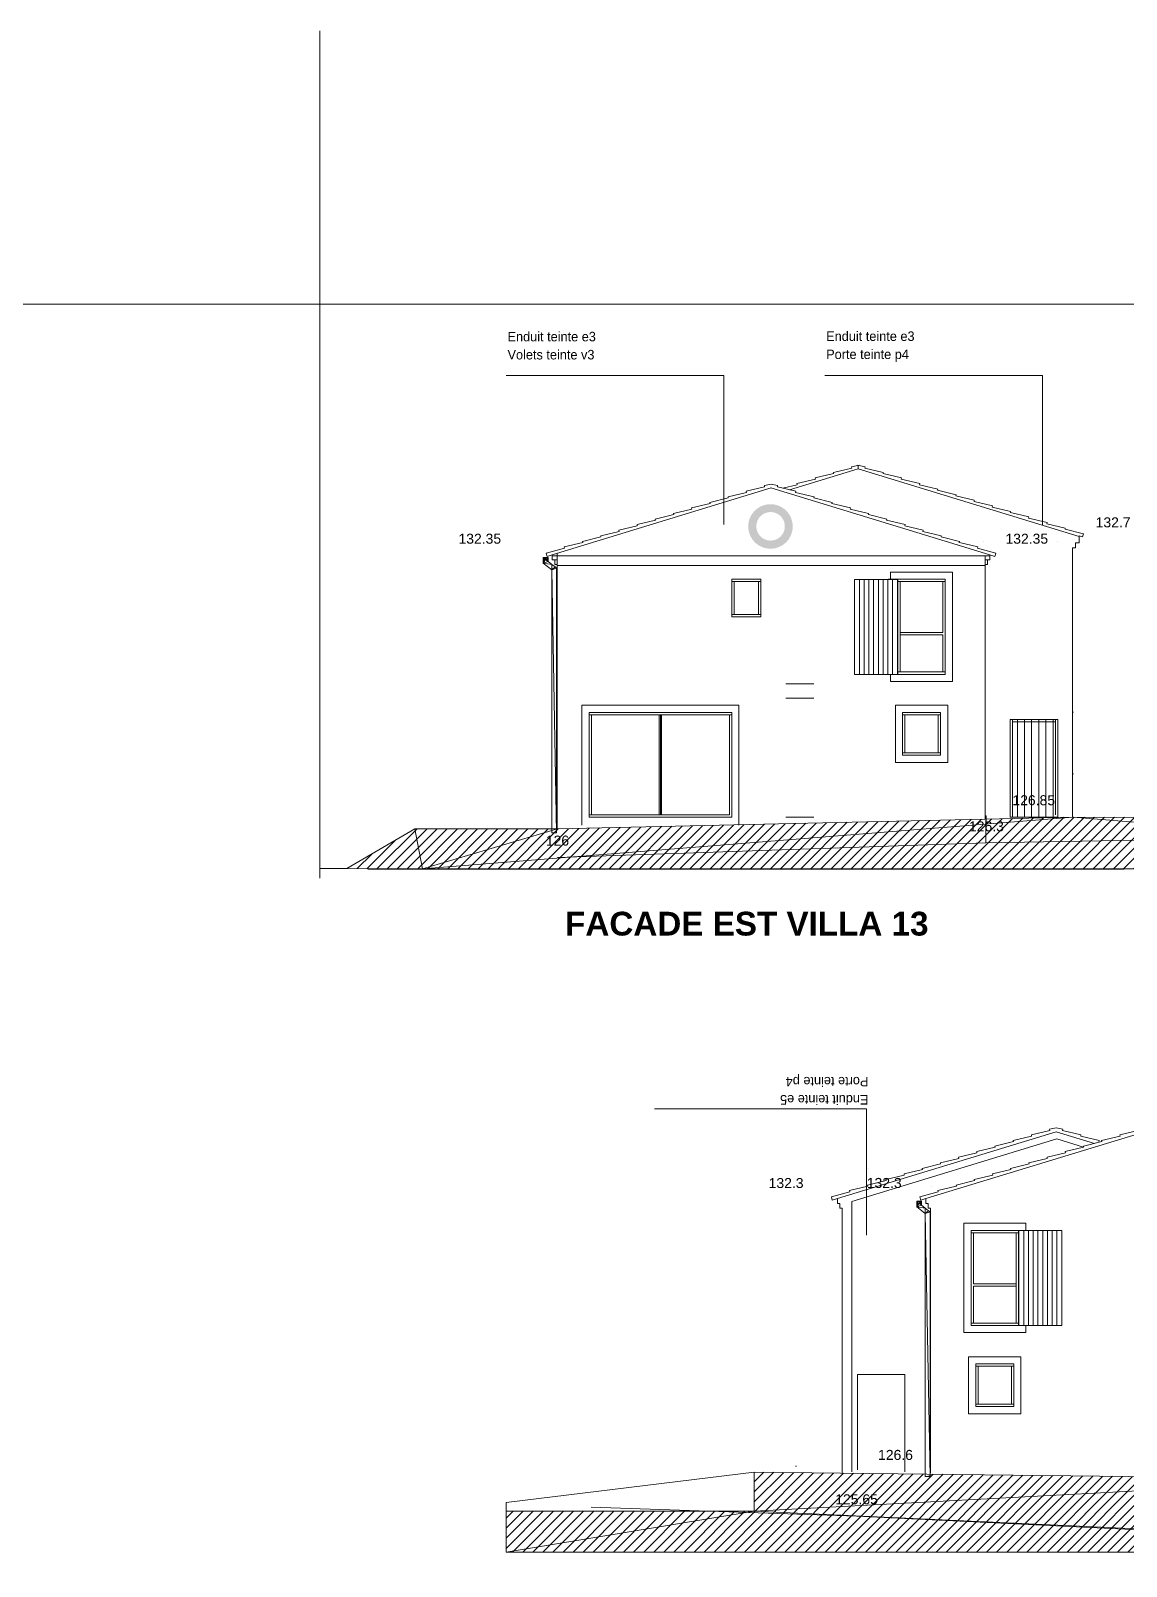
# Model space of a CAD drawing. Header units: metres. Extents: x 44.2 to 128.2, y -61.8 to 3.
# Drawn here: x 91.37 to 114.42, y -29.33 to 2.96 of the extents above; entities that cross this region are included whole.
import ezdxf
from ezdxf.enums import TextEntityAlignment as Align
from ezdxf.lldxf.tags import DXFTag

# ---------------------------------------------------------------- set-up
doc = ezdxf.new("R2010")
doc.units = ezdxf.units.M
doc.header["$MEASUREMENT"] = 0
for name, color, linetype in [('Calque 79', 7, 'Continuous'), ('Calque Commun', 7, 'Continuous'), ('Cotations', 7, 'Continuous'), ('Textes', 7, 'Continuous')]:
    doc.layers.add(name, color=color, linetype=linetype)
doc.styles.add('Arial', font='arialbd.ttf', dxfattribs={"height": 0.5})
doc.styles.add('Arial2', font='arial.ttf', dxfattribs={"height": 0.21})
doc.styles.add('Century Gothic2', font='GOTHIC.TTF', dxfattribs={"height": 0.2})
doc.styles.add('Century Gothic3', font='GOTHIC.TTF', dxfattribs={"height": 0.2})
tags = doc.linetypes.add('DASHDOT2', pattern=[0.5, 0.25, -0.125, 0, -0.125]).pattern_tags.tags
tags[10:11] = [DXFTag(74, 4), DXFTag(75, 0), DXFTag(340, '0'), DXFTag(46, 1.0), DXFTag(50, 0.0), DXFTag(44, 0.0), DXFTag(45, 0.0)]
tags[8:9] = [DXFTag(74, 4), DXFTag(75, 0), DXFTag(340, '0'), DXFTag(46, 1.0), DXFTag(50, 0.0), DXFTag(44, 0.0), DXFTag(45, 0.0)]
tags[6:7] = [DXFTag(74, 4), DXFTag(75, 0), DXFTag(340, '0'), DXFTag(46, 1.0), DXFTag(50, 0.0), DXFTag(44, 0.0), DXFTag(45, 0.0)]
tags[4:5] = [DXFTag(74, 4), DXFTag(75, 0), DXFTag(340, '0'), DXFTag(46, 1.0), DXFTag(50, 0.0), DXFTag(44, 0.0), DXFTag(45, 0.0)]
tags = doc.linetypes.add('HIDDEN', pattern=[0.375, 0.25, -0.125]).pattern_tags.tags
tags[6:7] = [DXFTag(74, 4), DXFTag(75, 0), DXFTag(340, '0'), DXFTag(46, 1.0), DXFTag(50, 0.0), DXFTag(44, 0.0), DXFTag(45, 0.0)]
tags[4:5] = [DXFTag(74, 4), DXFTag(75, 0), DXFTag(340, '0'), DXFTag(46, 1.0), DXFTag(50, 0.0), DXFTag(44, 0.0), DXFTag(45, 0.0)]

# ---------------------------------------------------------------- blocks, each defined once
blk = doc.blocks.new('@dwg_exp14')
at = {"layer": 'Cotations', "color": 212, "linetype": 'ByBlock', "lineweight": -2, "style": 'Arial2'}
blk.add_text('132.35', height=0.21, dxfattribs=at).set_placement((100.821, -7.828), align=Align.CENTER)
blk = doc.blocks.new('@dwg_exp15')
at = {"layer": 'Cotations', "color": 212, "linetype": 'ByBlock', "lineweight": -2, "style": 'Arial2'}
blk.add_text('132.35', height=0.21, dxfattribs=at).set_placement((112.327, -7.828), align=Align.CENTER)
blk = doc.blocks.new('@dwg_exp16')
at = {"layer": 'Cotations', "color": 212, "linetype": 'ByBlock', "lineweight": -2, "style": 'Arial2'}
blk.add_text('132.7', height=0.21, dxfattribs=at).set_placement((114.142, -7.484), align=Align.CENTER)
blk = doc.blocks.new('@dwg_exp17')
at = {"layer": 'Cotations', "color": 212, "linetype": 'ByBlock', "lineweight": -2, "style": 'Arial2'}
blk.add_text('126.3', height=0.21, dxfattribs=at).set_placement((111.478, -13.875), align=Align.CENTER)
blk = doc.blocks.new('@dwg_exp18')
at = {"layer": 'Cotations', "color": 212, "linetype": 'ByBlock', "lineweight": -2, "style": 'Arial2'}
blk.add_text('126', height=0.21, dxfattribs=at).set_placement((102.455, -14.175), align=Align.CENTER)
blk = doc.blocks.new('@dwg_exp24')
at = {"layer": 'Cotations', "color": 212, "linetype": 'ByBlock', "lineweight": -2, "style": 'Arial2'}
blk.add_text('132.3', height=0.21, dxfattribs=at).set_placement((107.264, -21.375), align=Align.CENTER)
blk = doc.blocks.new('@dwg_exp25')
at = {"layer": 'Cotations', "color": 212, "linetype": 'ByBlock', "lineweight": -2, "style": 'Arial2'}
blk.add_text('132.3', height=0.21, dxfattribs=at).set_placement((109.328, -21.373), align=Align.CENTER)
blk = doc.blocks.new('@dwg_exp26')
at = {"layer": 'Cotations', "color": 212, "linetype": 'ByBlock', "lineweight": -2, "style": 'Arial2'}
blk.add_text('125.65', height=0.21, dxfattribs=at).set_placement((108.746, -28.024), align=Align.CENTER)
blk = doc.blocks.new('@dwg_exp29')
at = {"layer": 'Cotations', "color": 212, "linetype": 'ByBlock', "lineweight": -2, "style": 'Arial2'}
blk.add_text('126.6', height=0.21, dxfattribs=at).set_placement((109.565, -27.091), align=Align.CENTER)
blk = doc.blocks.new('@dwg_exp32')
at = {"layer": 'Cotations', "color": 212, "linetype": 'ByBlock', "lineweight": -2, "style": 'Arial2'}
blk.add_text('126.85', height=0.21, dxfattribs=at).set_placement((112.473, -13.326), align=Align.CENTER)
blk = doc.blocks.new('hatch3')
at = {"layer": 'Calque Commun', "color": 7, "linetype": 'Continuous', "lineweight": 5}
for p, q in [((105.753, -29.028), (107.424, -27.357)), ((105.965, -29.028), (107.633, -27.359)), ((106.177, -29.028), (107.843, -27.362)), ((106.389, -29.028), (108.053, -27.364)), ((106.594, -27.551), (106.795, -27.349)), ((106.594, -27.763), (107.004, -27.352)), ((106.594, -27.975), (107.214, -27.354)), ((106.602, -29.028), (108.262, -27.367)), ((106.814, -29.028), (108.472, -27.369)), ((107.026, -29.028), (108.682, -27.372)), ((107.238, -29.028), (108.891, -27.374)), ((107.45, -29.028), (109.101, -27.377)), ((107.662, -29.028), (109.311, -27.379)), ((107.874, -29.028), (109.52, -27.382)), ((108.086, -29.028), (109.73, -27.384)), ((108.299, -29.028), (109.94, -27.387)), ((108.511, -29.028), (110.149, -27.389)), ((108.723, -29.028), (110.359, -27.392)), ((108.935, -29.028), (110.569, -27.394)), ((109.147, -29.028), (110.778, -27.396)), ((109.359, -29.028), (110.988, -27.399)), ((109.571, -29.028), (111.198, -27.401)), ((109.784, -29.028), (111.407, -27.404)), ((109.996, -29.028), (111.617, -27.406)), ((110.208, -29.028), (111.826, -27.409)), ((110.42, -29.028), (112.036, -27.411)), ((110.632, -29.028), (112.246, -27.414)), ((110.844, -29.028), (112.455, -27.416)), ((111.056, -29.028), (112.665, -27.419)), ((111.268, -29.028), (112.875, -27.421)), ((111.481, -29.028), (113.084, -27.424)), ((111.693, -29.028), (113.294, -27.426)), ((111.905, -29.028), (113.504, -27.429)), ((112.117, -29.028), (113.713, -27.431)), ((112.329, -29.028), (113.923, -27.434)), ((112.541, -29.028), (114.133, -27.436)), ((112.753, -29.028), (114.342, -27.439)), ((112.966, -29.028), (114.552, -27.441)), ((113.178, -29.028), (114.762, -27.443)), ((113.39, -29.028), (114.971, -27.446)), ((113.602, -29.028), (115.181, -27.448)), ((113.814, -29.028), (115.391, -27.451)), ((114.026, -29.028), (115.6, -27.453)), ((114.238, -29.028), (115.81, -27.456)), ((114.45, -29.028), (116.02, -27.458)), ((114.663, -29.028), (116.229, -27.461)), ((114.875, -29.028), (116.439, -27.463)), ((115.087, -29.028), (116.649, -27.466)), ((115.299, -29.028), (116.858, -27.468)), ((115.511, -29.028), (117.068, -27.471)), ((115.723, -29.028), (117.278, -27.473)), ((115.935, -29.028), (117.487, -27.476)), ((116.147, -29.028), (117.697, -27.478)), ((116.36, -29.028), (117.907, -27.481)), ((116.572, -29.028), (118.116, -27.483)), ((116.784, -29.028), (118.326, -27.486)), ((116.996, -29.028), (118.536, -27.488)), ((117.208, -29.028), (118.745, -27.49)), ((117.42, -29.028), (118.955, -27.493)), ((117.632, -29.028), (119.165, -27.495)), ((117.845, -29.028), (119.38, -27.492)), ((118.057, -29.028), (119.592, -27.492)), ((118.269, -29.028), (119.805, -27.492)), ((118.481, -29.028), (120.017, -27.492)), ((118.693, -29.028), (120.229, -27.492)), ((118.905, -29.028), (120.441, -27.492)), ((119.117, -29.028), (120.653, -27.492)), ((119.329, -29.028), (120.865, -27.492)), ((119.542, -29.028), (121.077, -27.492)), ((119.754, -29.028), (121.29, -27.492)), ((119.966, -29.028), (121.502, -27.492)), ((120.178, -29.028), (121.714, -27.492)), ((120.39, -29.028), (121.926, -27.492)), ((120.602, -29.028), (122.138, -27.492)), ((120.814, -29.028), (122.329, -27.513)), ((121.027, -29.028), (122.467, -27.587)), ((121.239, -29.028), (122.605, -27.661)), ((121.451, -29.028), (122.743, -27.735)), ((121.663, -29.028), (122.881, -27.809)), ((121.875, -29.028), (123.019, -27.883)), ((122.087, -29.028), (123.158, -27.957)), ((122.299, -29.028), (123.296, -28.031)), ((101.375, -28.315), (101.52, -28.169)), ((101.375, -28.527), (101.733, -28.169)), ((101.375, -28.739), (101.945, -28.169)), ((101.375, -28.951), (102.157, -28.169)), ((101.51, -29.028), (102.369, -28.169)), ((101.723, -29.028), (102.581, -28.169)), ((101.935, -29.028), (102.793, -28.169)), ((102.147, -29.028), (103.005, -28.169)), ((102.359, -29.028), (103.217, -28.169)), ((102.571, -29.028), (103.43, -28.169)), ((102.783, -29.028), (103.642, -28.169)), ((102.995, -29.028), (103.854, -28.169)), ((103.207, -29.028), (104.066, -28.169)), ((103.42, -29.028), (104.278, -28.169)), ((103.632, -29.028), (104.49, -28.169)), ((103.844, -29.028), (104.702, -28.169)), ((104.056, -29.028), (104.915, -28.169)), ((104.268, -29.028), (105.127, -28.169)), ((104.48, -29.028), (105.339, -28.169)), ((104.692, -29.028), (105.551, -28.169)), ((104.905, -29.028), (105.763, -28.169)), ((105.117, -29.028), (105.975, -28.169)), ((105.329, -29.028), (106.187, -28.169)), ((105.541, -29.028), (106.399, -28.169)), ((122.511, -29.028), (123.434, -28.105)), ((122.724, -29.028), (123.572, -28.179)), ((122.936, -29.028), (123.71, -28.253)), ((123.148, -29.028), (123.848, -28.327)), ((123.36, -29.028), (123.987, -28.401)), ((123.572, -29.028), (124.125, -28.475)), ((123.784, -29.028), (124.263, -28.549)), ((123.996, -29.028), (124.401, -28.623)), ((124.209, -29.028), (124.539, -28.697)), ((124.421, -29.028), (124.677, -28.771)), ((124.633, -29.028), (124.816, -28.845)), ((124.845, -29.028), (124.954, -28.919)), ((125.057, -29.028), (125.092, -28.993))]:
    blk.add_line(p, q, dxfattribs=at)
at = {"layer": 'Calque Commun', "color": 7, "linetype": 'Continuous', "lineweight": 20}
mesh = blk.add_polyface(dxfattribs=at)
corners = [(125.146, -29.022), (125.199, -29.022), (125.21, -29.028), (101.375, -29.028), (119.305, -27.497), (119.288, -27.492), (122.288, -27.492), (106.594, -27.347), (106.594, -28.169), (101.375, -28.169)]
mesh.append_faces([[corners[k] for k in face] for face in [(3, 0, 2)]], dxfattribs={"vtx0": -1, "vtx1": -1, "color": 7})
mesh.append_faces([[corners[k] for k in face] for face in [(4, 0, 8), (8, 0, 3)]], dxfattribs={"vtx0": -1, "vtx1": -1, "vtx2": -1, "color": 7})
mesh.append_faces([[corners[k] for k in face] for face in [(4, 6, 0)]], dxfattribs={"vtx0": -1, "vtx2": -1, "color": 7})
mesh.append_faces([[corners[k] for k in face] for face in [(7, 4, 8), (9, 8, 3)]], dxfattribs={"vtx1": -1, "color": 7})
mesh.append_faces([[corners[k] for k in face] for face in [(0, 1, 2), (4, 5, 6)]], dxfattribs={"vtx2": -1, "color": 7})
blk = doc.blocks.new('hatch4')
at = {"layer": 'Calque Commun', "color": 8, "linetype": 'Continuous', "lineweight": 5}
for p, q in [((112.129, -11.526), (112.129, -13.576)), ((112.279, -11.526), (112.279, -13.576)), ((112.429, -11.526), (112.429, -13.576)), ((112.579, -11.526), (112.579, -13.576)), ((112.729, -11.526), (112.729, -13.576)), ((112.879, -11.526), (112.879, -13.576))]:
    blk.add_line(p, q, dxfattribs=at)
at = {"layer": 'Calque Commun', "color": 8, "linetype": 'Continuous', "lineweight": 20}
mesh = blk.add_polyface(dxfattribs=at)
corners = [(112.979, -11.526), (111.979, -11.526), (111.979, -13.576), (112.979, -13.576)]
mesh.append_faces([[corners[k] for k in face] for face in [(0, 1, 2, 3)]], dxfattribs={"color": 8})
blk = doc.blocks.new('hatch33')
at = {"layer": 'Calque Commun', "color": 8, "linetype": 'Continuous', "lineweight": 5}
for p, q in [((108.705, -10.575), (108.705, -8.578)), ((108.805, -10.575), (108.805, -8.578)), ((108.905, -10.575), (108.905, -8.578)), ((109.005, -10.575), (109.005, -8.578)), ((109.105, -10.575), (109.105, -8.578)), ((109.205, -10.575), (109.205, -8.578)), ((109.305, -10.575), (109.305, -8.578)), ((109.405, -10.575), (109.405, -8.578)), ((109.505, -10.575), (109.505, -8.578)), ((109.605, -10.575), (109.605, -8.578))]:
    blk.add_line(p, q, dxfattribs=at)
mesh = blk.add_polyface(dxfattribs=at)
corners = [(109.613, -8.578), (108.705, -8.578), (108.705, -10.575), (109.613, -10.575)]
mesh.append_faces([[corners[k] for k in face] for face in [(0, 1, 2, 3)]], dxfattribs={"color": 8})
blk = doc.blocks.new('hatch34')
at = {"layer": 'Calque Commun', "color": 8, "linetype": 'Continuous', "lineweight": 5}
for p, q in [((112.162, -24.265), (112.162, -22.269)), ((112.262, -24.265), (112.262, -22.269)), ((112.362, -24.265), (112.362, -22.269)), ((112.462, -24.265), (112.462, -22.269)), ((112.562, -24.265), (112.562, -22.269)), ((112.662, -24.265), (112.662, -22.269)), ((112.762, -24.265), (112.762, -22.269)), ((112.862, -24.265), (112.862, -22.269)), ((112.962, -24.265), (112.962, -22.269)), ((113.062, -24.265), (113.062, -22.269))]:
    blk.add_line(p, q, dxfattribs=at)
mesh = blk.add_polyface(dxfattribs=at)
corners = [(112.154, -22.269), (112.154, -24.265), (113.062, -24.265), (113.062, -22.269)]
mesh.append_faces([[corners[k] for k in face] for face in [(0, 1, 2, 3)]], dxfattribs={"color": 8})
blk = doc.blocks.new('hatch37')
at = {"layer": 'Calque Commun', "color": 7, "linetype": 'Continuous', "lineweight": 5}
for p, q in [((123.055, -14.666), (124.566, -13.155)), ((123.267, -14.666), (124.83, -13.103)), ((123.479, -14.666), (125.042, -13.103)), ((123.691, -14.666), (125.254, -13.103)), ((123.903, -14.666), (125.467, -13.103)), ((124.115, -14.666), (125.679, -13.103)), ((124.328, -14.666), (125.891, -13.103)), ((124.54, -14.666), (126.103, -13.102)), ((124.752, -14.666), (126.316, -13.102)), ((124.964, -14.666), (126.528, -13.102)), ((122.843, -14.666), (124.006, -13.502)), ((125.176, -14.666), (126.561, -13.282)), ((125.388, -14.666), (126.561, -13.494)), ((98.665, -14.66), (99.5, -13.826)), ((98.878, -14.66), (99.712, -13.826)), ((99.09, -14.66), (99.924, -13.826)), ((99.302, -14.66), (100.136, -13.826)), ((99.514, -14.661), (100.349, -13.826)), ((99.726, -14.661), (100.561, -13.826)), ((99.938, -14.661), (100.773, -13.826)), ((100.15, -14.661), (100.985, -13.826)), ((100.362, -14.661), (101.197, -13.826)), ((100.574, -14.661), (101.409, -13.826)), ((100.786, -14.661), (101.621, -13.826)), ((100.998, -14.661), (101.834, -13.826)), ((101.21, -14.661), (102.046, -13.826)), ((101.423, -14.661), (102.258, -13.826)), ((101.635, -14.661), (102.47, -13.825)), ((101.847, -14.661), (102.687, -13.82)), ((102.059, -14.661), (102.905, -13.815)), ((102.271, -14.661), (103.122, -13.81)), ((102.483, -14.661), (103.339, -13.805)), ((102.695, -14.661), (103.556, -13.8)), ((102.907, -14.661), (103.773, -13.795)), ((103.119, -14.661), (103.99, -13.79)), ((103.331, -14.661), (104.207, -13.785)), ((103.543, -14.661), (104.425, -13.78)), ((103.755, -14.661), (104.642, -13.775)), ((103.968, -14.662), (104.859, -13.77)), ((104.18, -14.662), (105.076, -13.765)), ((104.392, -14.662), (105.293, -13.76)), ((104.604, -14.662), (105.51, -13.755)), ((104.816, -14.662), (105.727, -13.75)), ((105.028, -14.662), (105.945, -13.745)), ((105.24, -14.662), (106.162, -13.74)), ((105.452, -14.662), (106.379, -13.735)), ((105.664, -14.662), (106.596, -13.73)), ((105.876, -14.662), (106.813, -13.725)), ((106.088, -14.662), (107.03, -13.72)), ((106.3, -14.662), (107.247, -13.715)), ((106.513, -14.662), (107.464, -13.71)), ((106.725, -14.662), (107.682, -13.705)), ((106.937, -14.662), (107.899, -13.7)), ((107.149, -14.662), (108.116, -13.695)), ((107.361, -14.662), (108.333, -13.69)), ((107.573, -14.662), (108.55, -13.685)), ((107.785, -14.662), (108.767, -13.68)), ((107.997, -14.662), (108.984, -13.675)), ((108.209, -14.663), (109.202, -13.67)), ((108.421, -14.663), (109.419, -13.665)), ((108.633, -14.663), (109.636, -13.66)), ((108.845, -14.663), (109.853, -13.655)), ((109.058, -14.663), (110.07, -13.65)), ((109.27, -14.663), (110.287, -13.645)), ((109.482, -14.663), (110.504, -13.64)), ((109.694, -14.663), (110.722, -13.635)), ((109.906, -14.663), (110.939, -13.63)), ((110.118, -14.663), (111.156, -13.625)), ((110.33, -14.663), (111.373, -13.62)), ((110.542, -14.663), (111.59, -13.615)), ((110.754, -14.663), (111.807, -13.61)), ((110.966, -14.663), (112.024, -13.605)), ((111.178, -14.663), (112.242, -13.6)), ((111.39, -14.663), (112.459, -13.595)), ((111.603, -14.663), (112.676, -13.59)), ((111.815, -14.663), (112.893, -13.585)), ((112.027, -14.663), (113.11, -13.58)), ((112.239, -14.663), (113.326, -13.576)), ((112.451, -14.663), (113.538, -13.576)), ((112.663, -14.664), (113.75, -13.577)), ((112.875, -14.664), (113.962, -13.577)), ((113.087, -14.664), (114.173, -13.578)), ((113.299, -14.664), (114.385, -13.578)), ((113.511, -14.664), (114.597, -13.578)), ((113.723, -14.664), (114.808, -13.579)), ((113.935, -14.664), (115.02, -13.579)), ((114.148, -14.664), (115.232, -13.58)), ((114.36, -14.664), (115.443, -13.58)), ((114.572, -14.664), (115.655, -13.581)), ((114.784, -14.664), (115.867, -13.581)), ((114.996, -14.664), (116.078, -13.582)), ((115.208, -14.664), (116.29, -13.582)), ((115.42, -14.664), (116.502, -13.582)), ((115.632, -14.664), (116.713, -13.583)), ((115.844, -14.664), (116.925, -13.583)), ((116.056, -14.664), (117.137, -13.584)), ((116.268, -14.664), (117.35, -13.583)), ((116.48, -14.664), (117.563, -13.582)), ((116.693, -14.664), (117.775, -13.582)), ((116.905, -14.664), (117.988, -13.581)), ((117.117, -14.665), (118.201, -13.58)), ((117.329, -14.665), (118.414, -13.58)), ((117.541, -14.665), (118.627, -13.579)), ((117.753, -14.665), (118.839, -13.578)), ((117.965, -14.665), (119.052, -13.578)), ((118.177, -14.665), (119.265, -13.577)), ((118.389, -14.665), (119.478, -13.576)), ((118.601, -14.665), (119.691, -13.576)), ((118.813, -14.665), (119.903, -13.575)), ((119.025, -14.665), (120.116, -13.574)), ((119.238, -14.665), (120.329, -13.574)), ((119.45, -14.665), (120.542, -13.573)), ((119.662, -14.665), (120.755, -13.572)), ((119.874, -14.665), (120.967, -13.572)), ((120.086, -14.665), (121.18, -13.571)), ((120.298, -14.665), (121.393, -13.57)), ((120.51, -14.665), (121.606, -13.57)), ((120.722, -14.665), (121.819, -13.569)), ((120.934, -14.665), (122.031, -13.568)), ((121.146, -14.665), (122.244, -13.568)), ((121.358, -14.666), (122.457, -13.567)), ((121.57, -14.666), (122.67, -13.566)), ((121.783, -14.666), (122.883, -13.566)), ((121.995, -14.666), (123.095, -13.565)), ((122.207, -14.666), (123.308, -13.564)), ((122.419, -14.666), (123.521, -13.564)), ((122.631, -14.666), (123.734, -13.563)), ((125.6, -14.666), (126.561, -13.706)), ((98.453, -14.66), (99.057, -14.057)), ((125.812, -14.667), (126.561, -13.918)), ((126.024, -14.667), (126.561, -14.13)), ((98.241, -14.66), (98.548, -14.354)), ((126.236, -14.667), (126.561, -14.342)), ((98.029, -14.66), (98.039, -14.65)), ((126.448, -14.667), (126.561, -14.554))]:
    blk.add_line(p, q, dxfattribs=at)
at = {"layer": 'Calque Commun', "color": 7, "linetype": 'Continuous', "lineweight": 20}
mesh = blk.add_polyface(dxfattribs=at)
corners = [(117.099, -13.584), (123.91, -13.562), (126.561, -14.667), (124.648, -13.104), (113.299, -13.576), (99.453, -13.826), (102.453, -13.826), (99.613, -14.661), (98.022, -14.66), (126.561, -13.102)]
mesh.append_faces([[corners[k] for k in face] for face in [(5, 7, 8)]], dxfattribs={"vtx0": -1, "color": 7})
mesh.append_faces([[corners[k] for k in face] for face in [(7, 6, 4)]], dxfattribs={"vtx0": -1, "vtx2": -1, "color": 7})
mesh.append_faces([[corners[k] for k in face] for face in [(0, 1, 2), (1, 3, 2), (4, 0, 2), (5, 6, 7), (2, 7, 4)]], dxfattribs={"vtx1": -1, "vtx2": -1, "color": 7})
mesh.append_faces([[corners[k] for k in face] for face in [(3, 9, 2)]], dxfattribs={"vtx2": -1, "color": 7})

msp = doc.modelspace()

# ---------------------------------------------------------------- hatches: boundary and pattern name
at = {"layer": 'Calque Commun', "linetype": 'Continuous', "lineweight": 5, "true_color": 0xffffff}
h = msp.add_hatch(color=7, dxfattribs=at)
h.paths.add_polyline_path([(107.234, -7.826), (107.186, -7.86), (107.135, -7.888), (107.08, -7.91), (107.023, -7.925), (106.965, -7.932), (106.906, -7.932), (106.848, -7.925), (106.791, -7.91), (106.736, -7.888), (106.685, -7.86), (106.637, -7.826), (106.594, -7.785), (106.557, -7.74), (106.525, -7.69), (106.5, -7.637), (106.482, -7.581), (106.471, -7.524), (106.467, -7.465), (106.471, -7.406), (106.482, -7.348), (106.5, -7.292), (106.525, -7.239), (106.557, -7.19), (106.594, -7.144), (106.637, -7.104), (106.685, -7.07), (106.736, -7.041), (106.791, -7.02), (106.848, -7.005), (106.906, -6.998), (106.965, -6.998), (107.023, -7.005), (107.08, -7.02), (107.135, -7.041), (107.186, -7.07), (107.234, -7.104), (107.277, -7.144), (107.314, -7.19), (107.346, -7.239), (107.371, -7.292), (107.389, -7.348), (107.4, -7.406), (107.404, -7.465), (107.4, -7.524), (107.389, -7.581), (107.371, -7.637), (107.346, -7.69), (107.314, -7.74), (107.277, -7.785)])
h.paths.add_polyline_path([(107.216, -7.572), (107.228, -7.537), (107.235, -7.5), (107.237, -7.462), (107.235, -7.425), (107.228, -7.388), (107.216, -7.352), (107.2, -7.318), (107.18, -7.286), (107.156, -7.257), (107.129, -7.231), (107.098, -7.209), (107.065, -7.191), (107.03, -7.177), (106.994, -7.168), (106.957, -7.163), (106.919, -7.163), (106.882, -7.168), (106.845, -7.177), (106.81, -7.191), (106.777, -7.209), (106.747, -7.231), (106.719, -7.257), (106.695, -7.286), (106.675, -7.318), (106.659, -7.352), (106.647, -7.388), (106.64, -7.425), (106.638, -7.462), (106.64, -7.5), (106.647, -7.537), (106.659, -7.572), (106.675, -7.606), (106.695, -7.638), (106.719, -7.667), (106.747, -7.693), (106.777, -7.715), (106.81, -7.733), (106.845, -7.747), (106.882, -7.756), (106.919, -7.761), (106.957, -7.761), (106.994, -7.756), (107.03, -7.747), (107.065, -7.733), (107.098, -7.715), (107.129, -7.693), (107.156, -7.667), (107.18, -7.638), (107.2, -7.606)], flags=16)

# ---------------------------------------------------------------- linework, layer by layer
at = {"layer": 'Calque 79', "color": 7, "linetype": 'Continuous', "lineweight": 5}
msp.add_line((103.922, -14.341), (103.922, -14.341), dxfattribs=at)
at = {"layer": 'Calque Commun', "color": 9, "linetype": 'DASHDOT2', "lineweight": 20}
msp.add_line((97.455, -14.859), (97.455, 2.958), dxfattribs=at)
at = {"layer": 'Calque Commun', "color": 7, "linetype": 'Continuous', "lineweight": 5}
for p, q in [((108.783, -6.255), (107.336, -6.698)), ((106.95, -6.655), (102.346, -8.06)), ((106.944, -6.655), (111.548, -8.06)), ((112.718, -7.445), (112.718, -7.445)), ((102.446, -8.338), (102.446, -8.031)), ((103.035, -7.782), (103.035, -7.782)), ((103.053, -7.84), (103.053, -7.84)), ((110.873, -7.84), (110.873, -7.84)), ((111.42, -7.782), (111.42, -7.782)), ((112.979, -7.782), (112.979, -7.782)), ((102.346, -8.084), (102.446, -8.084)), ((102.396, -8.168), (102.446, -8.168)), ((111.448, -8.262), (111.448, -8.082)), ((111.548, -8.084), (111.448, -8.084)), ((111.498, -8.168), (111.448, -8.168)), ((106.12, -8.575), (106.735, -8.575)), ((106.12, -9.366), (106.12, -8.575)), ((106.735, -8.575), (106.12, -8.575)), ((106.12, -8.625), (106.17, -8.625)), ((106.17, -8.625), (106.12, -8.625)), ((106.17, -8.625), (106.685, -8.625)), ((106.685, -8.625), (106.17, -8.625)), ((106.17, -8.625), (106.17, -9.316)), ((106.685, -8.625), (106.735, -8.625)), ((106.685, -9.316), (106.685, -8.625)), ((106.735, -8.625), (106.685, -8.625)), ((106.735, -8.575), (106.735, -8.575)), ((106.735, -9.366), (106.735, -8.575)), ((109.413, -8.575), (109.611, -8.575)), ((109.613, -10.575), (109.613, -8.575)), ((110.613, -8.575), (109.613, -8.575)), ((110.613, -8.625), (109.613, -8.625)), ((109.661, -9.696), (109.661, -8.621)), ((110.561, -9.696), (110.561, -8.621)), ((110.613, -8.575), (110.613, -10.575)), ((106.735, -9.316), (106.12, -9.316)), ((106.735, -9.366), (106.12, -9.366)), ((109.661, -9.746), (109.661, -9.696)), ((109.661, -9.696), (110.561, -9.696)), ((109.661, -10.521), (109.661, -9.746)), ((110.561, -9.746), (109.661, -9.746)), ((110.561, -10.521), (110.561, -9.746)), ((110.561, -9.806), (110.561, -9.756)), ((109.613, -10.575), (109.25, -10.575)), ((109.613, -10.525), (110.613, -10.525)), ((109.613, -10.575), (110.613, -10.575)), ((103.12, -11.376), (103.12, -13.576)), ((106.12, -11.376), (103.12, -11.376)), ((103.12, -11.426), (106.07, -11.426)), ((103.17, -11.426), (103.17, -13.526)), ((104.595, -11.426), (104.595, -13.526)), ((104.62, -11.426), (104.62, -13.526)), ((104.645, -11.426), (104.645, -13.526)), ((106.07, -11.426), (106.12, -11.426)), ((106.07, -13.526), (106.07, -11.426)), ((106.12, -13.576), (106.12, -11.376)), ((109.713, -11.376), (110.513, -11.376)), ((109.713, -11.376), (109.713, -12.276)), ((109.713, -11.376), (110.513, -11.376)), ((109.713, -11.376), (110.513, -11.376)), ((109.713, -11.376), (109.713, -12.276)), ((109.713, -11.376), (109.913, -11.376)), ((109.713, -12.276), (109.713, -11.376)), ((109.913, -11.376), (109.713, -11.376)), ((109.713, -11.426), (109.763, -11.426)), ((109.713, -11.426), (109.763, -11.426)), ((109.713, -11.426), (109.763, -11.426)), ((109.763, -11.426), (109.713, -11.426)), ((109.763, -11.426), (110.463, -11.426)), ((109.763, -11.426), (109.763, -12.226)), ((109.763, -11.426), (109.888, -11.426)), ((109.763, -11.426), (109.763, -12.226)), ((109.763, -11.426), (109.863, -11.426)), ((109.863, -11.426), (109.763, -11.426)), ((109.763, -11.426), (109.763, -12.226)), ((109.863, -11.426), (109.913, -11.426)), ((109.913, -11.426), (109.863, -11.426)), ((109.888, -11.426), (110.513, -11.426)), ((109.888, -11.426), (109.888, -11.426)), ((109.888, -11.426), (109.888, -11.426)), ((109.913, -11.376), (109.913, -11.376)), ((110.463, -11.426), (110.463, -12.226)), ((110.463, -11.426), (110.513, -11.426)), ((110.463, -11.426), (110.463, -12.226)), ((110.513, -11.376), (110.513, -12.276)), ((110.513, -12.276), (110.513, -11.376)), ((110.513, -11.376), (110.513, -11.376)), ((110.513, -11.376), (110.513, -12.276)), ((110.513, -11.376), (110.513, -11.376)), ((111.979, -13.543), (111.979, -11.526)), ((112.979, -11.526), (111.979, -11.526)), ((111.979, -13.576), (111.979, -11.526)), ((111.979, -11.526), (112.979, -11.526)), ((112.029, -13.542), (112.029, -11.526)), ((112.029, -13.576), (112.029, -11.526)), ((112.929, -11.576), (112.029, -11.576)), ((112.029, -11.576), (112.929, -11.576)), ((112.929, -11.526), (112.929, -13.526)), ((112.979, -13.525), (112.979, -11.526)), ((113.299, -11.368), (113.309, -11.368)), ((109.763, -12.226), (109.713, -12.226)), ((109.888, -12.226), (109.713, -12.226)), ((110.513, -12.226), (109.763, -12.226)), ((109.888, -12.226), (109.888, -12.226)), ((109.888, -12.226), (109.888, -12.226)), ((109.938, -12.226), (109.888, -12.226)), ((110.513, -12.226), (109.938, -12.226)), ((109.713, -12.276), (110.513, -12.276)), ((109.713, -12.276), (110.513, -12.276)), ((109.713, -12.276), (110.513, -12.276)), ((113.309, -12.668), (113.299, -12.668)), ((106.07, -13.526), (103.12, -13.526)), ((111.463, -13.552), (111.463, -14.118)), ((111.463, -13.552), (111.473, -13.552)), ((111.473, -13.868), (111.473, -13.552)), ((102.453, -13.826), (102.463, -13.826)), ((103.12, -13.576), (106.12, -13.576)), ((111.463, -13.868), (111.473, -13.868)), ((98.463, -14.668), (114.367, -14.668)), ((112.947, -20.19), (108.344, -21.594)), ((114.807, -20.19), (110.204, -21.594)), ((112.942, -20.19), (113.752, -20.437)), ((109.006, -20.957), (109.006, -20.957)), ((108.764, -21.339), (108.764, -21.339)), ((110.323, -21.339), (110.323, -21.339)), ((111.154, -22.265), (112.154, -22.265)), ((111.154, -22.265), (111.154, -24.265)), ((112.154, -24.265), (112.154, -22.265)), ((112.354, -22.265), (112.156, -22.265)), ((111.154, -22.315), (112.154, -22.315)), ((111.206, -23.386), (111.206, -22.312)), ((112.106, -23.386), (112.106, -22.312)), ((112.106, -23.386), (111.206, -23.386)), ((111.206, -23.436), (112.106, -23.436)), ((111.206, -24.212), (111.206, -23.436)), ((111.206, -23.496), (111.206, -23.446)), ((112.106, -23.436), (112.106, -23.386)), ((112.106, -24.212), (112.106, -23.436)), ((112.154, -24.215), (111.154, -24.215)), ((112.154, -24.265), (111.154, -24.265)), ((112.154, -24.265), (112.517, -24.265)), ((111.254, -25.071), (112.054, -25.071)), ((111.254, -25.071), (111.254, -25.971)), ((111.254, -25.071), (112.054, -25.071)), ((111.254, -25.071), (112.054, -25.071)), ((111.254, -25.071), (111.254, -25.971)), ((111.254, -25.071), (111.454, -25.071)), ((111.254, -25.971), (111.254, -25.071)), ((111.454, -25.071), (111.254, -25.071)), ((111.254, -25.121), (111.304, -25.121)), ((111.254, -25.121), (111.304, -25.121)), ((111.254, -25.121), (111.304, -25.121)), ((111.304, -25.121), (111.254, -25.121)), ((111.304, -25.121), (112.004, -25.121)), ((111.304, -25.121), (111.304, -25.921)), ((111.304, -25.121), (111.429, -25.121)), ((111.304, -25.121), (111.304, -25.921)), ((111.304, -25.121), (111.404, -25.121)), ((111.404, -25.121), (111.304, -25.121)), ((111.304, -25.121), (111.304, -25.921)), ((111.404, -25.121), (111.454, -25.121)), ((111.454, -25.121), (111.404, -25.121)), ((111.429, -25.121), (112.054, -25.121)), ((111.429, -25.121), (111.429, -25.121)), ((111.429, -25.121), (111.429, -25.121)), ((111.454, -25.071), (111.454, -25.071)), ((112.004, -25.121), (112.004, -25.921)), ((112.004, -25.121), (112.054, -25.121)), ((112.004, -25.121), (112.004, -25.921)), ((112.054, -25.071), (112.054, -25.971)), ((112.054, -25.971), (112.054, -25.071)), ((112.054, -25.071), (112.054, -25.071)), ((112.054, -25.071), (112.054, -25.971)), ((112.054, -25.071), (112.054, -25.071)), ((108.764, -27.299), (108.764, -25.292)), ((108.764, -25.292), (109.764, -25.292)), ((109.764, -25.292), (108.764, -25.292)), ((109.764, -27.316), (109.764, -25.292)), ((109.764, -27.342), (109.764, -25.292)), ((111.304, -25.921), (111.254, -25.921)), ((111.429, -25.921), (111.254, -25.921)), ((111.254, -25.971), (112.054, -25.971)), ((111.254, -25.971), (112.054, -25.971)), ((111.254, -25.971), (112.054, -25.971)), ((112.054, -25.921), (111.304, -25.921)), ((111.429, -25.921), (111.429, -25.921)), ((111.429, -25.921), (111.429, -25.921)), ((111.479, -25.921), (111.429, -25.921)), ((112.054, -25.921), (111.479, -25.921)), ((108.434, -26.226), (108.444, -26.226)), ((107.485, -27.226), (107.459, -27.226)), ((107.475, -27.225), (107.475, -27.226)), ((110.279, -27.426), (110.269, -27.426))]:
    msp.add_line(p, q, dxfattribs=at)
at = {"layer": 'Calque Commun', "color": 7, "linetype": 'Continuous', "lineweight": -2}
msp.add_line((111.463, -13.552), (111.463, -13.552), dxfattribs=at)
msp.add_line((111.463, -13.552), (111.463, -13.552), dxfattribs=at)
msp.add_line((111.463, -13.552), (111.463, -13.552), dxfattribs=at)
at = {"layer": 'Calque Commun', "color": 26, "linetype": 'HIDDEN', "lineweight": 20}
for p, q in [((102.454, -14.426), (111.463, -14.118)), ((111.463, -14.118), (117.149, -14.018)), ((108.748, -28.276), (103.16, -28.088)), ((120.469, -28.844), (108.748, -28.276))]:
    msp.add_line(p, q, dxfattribs=at)
at = {"layer": 'Calque Commun', "color": 7, "linetype": 'Continuous', "lineweight": 20}
for p, q in [((98.022, -14.66), (97.455, -14.66)), ((106.594, -28.169), (101.375, -28.169))]:
    msp.add_line(p, q, dxfattribs=at)
at = {"layer": 'Calque Commun', "color": 5, "linetype": 'Continuous', "lineweight": 20}
for p, q in [((104.497, -19.713), (108.952, -19.713)), ((108.952, -19.713), (108.952, -22.365))]:
    msp.add_line(p, q, dxfattribs=at)
for points in [[(101.379, -4.291, 0), (105.951, -4.291, 0), (105.951, -7.424, 0)], [(108.082, -4.291, 0), (112.654, -4.291, 0), (112.654, -7.44, 0)]]:
    msp.add_polyline3d(points, dxfattribs=at)
at = {"layer": 'Calque Commun', "color": 5, "linetype": 'Continuous', "lineweight": 5}
for points in [[(109.463, -8.578, 0), (109.463, -8.425, 0), (110.763, -8.425, 0), (110.763, -10.575, 0), (110.763, -10.725, 0), (109.463, -10.725, 0), (109.463, -10.575, 0)], [(102.97, -13.747, 0), (102.97, -11.226, 0), (106.27, -11.226, 0), (106.27, -13.747, 0)], [(113.522, -20.518, 0), (112.956, -20.344, 0), (108.644, -21.656, 0), (108.644, -27.342, 0)], [(112.304, -22.269, 0), (112.304, -22.115, 0), (111.004, -22.115, 0), (111.004, -24.265, 0), (111.004, -24.415, 0), (112.304, -24.415, 0), (112.304, -24.265, 0)]]:
    msp.add_polyline3d(points, dxfattribs=at)
at = {"layer": 'Cotations', "color": 7, "linetype": 'Continuous', "lineweight": 5}
for p, q in [((107.875, -6.446), (108.262, -6.354)), ((107.88, -6.471), (107.875, -6.446)), ((108.258, -6.329), (108.645, -6.236)), ((108.262, -6.354), (108.258, -6.329)), ((108.64, -6.21), (108.799, -6.178)), ((108.645, -6.236), (108.64, -6.21)), ((108.799, -6.178), (108.783, -6.181)), ((108.783, -6.181), (108.783, -6.255)), ((107.193, -6.66), (107.497, -6.588)), ((107.492, -6.563), (107.88, -6.471)), ((107.497, -6.588), (107.492, -6.563)), ((113.084, -20.139), (112.945, -20.112)), ((113.079, -20.166), (113.084, -20.139)), ((113.466, -20.258), (113.079, -20.166)), ((113.462, -20.283), (113.466, -20.258)), ((113.849, -20.375), (113.462, -20.283)), ((113.844, -20.4), (113.849, -20.375))]:
    msp.add_line(p, q, dxfattribs=at)
at = {"layer": 'Cotations', "color": 11, "linetype": 'HIDDEN', "lineweight": 20}
for p, q in [((107.261, -10.775), (107.845, -10.775)), ((107.261, -11.075), (107.845, -11.075)), ((107.261, -13.575), (107.845, -13.575))]:
    msp.add_line(p, q, dxfattribs=at)
at = {"layer": 'Cotations', "color": 7, "linetype": 'Continuous', "lineweight": 5}
for points in [[(113.287, -13.576, 0), (113.287, -7.913, 0), (113.35, -7.913, 0), (113.35, -7.807, 0), (113.431, -7.807, 0), (113.431, -7.661, 0), (113.5, -7.683, 0), (113.518, -7.618, 0), (113.131, -7.525, 0), (113.135, -7.5, 0), (112.748, -7.408, 0), (112.746, -7.408, 0), (112.753, -7.383, 0), (112.363, -7.291, 0), (112.369, -7.266, 0), (111.983, -7.174, 0), (111.987, -7.149, 0), (111.6, -7.057, 0), (111.605, -7.032, 0), (111.217, -6.94, 0), (111.222, -6.915, 0), (110.835, -6.822, 0), (110.839, -6.797, 0), (110.452, -6.705, 0), (110.456, -6.68, 0), (110.069, -6.588, 0), (110.074, -6.563, 0), (109.686, -6.471, 0), (109.691, -6.446, 0), (109.304, -6.354, 0), (109.308, -6.329, 0), (108.921, -6.236, 0), (108.926, -6.21, 0), (108.767, -6.178, 0), (108.783, -6.181, 0), (108.783, -6.255, 0), (113.431, -7.678, 0)], [(102.446, -13.826, 0), (102.446, -8.262, 0), (102.396, -8.262, 0), (102.396, -8.168, 0), (102.346, -8.168, 0), (102.346, -8.06, 0), (102.237, -8.095, 0), (102.219, -8.026, 0), (102.603, -7.92, 0), (102.598, -7.895, 0), (102.985, -7.803, 0), (102.987, -7.803, 0), (102.981, -7.778, 0), (103.37, -7.686, 0), (103.364, -7.661, 0), (103.751, -7.569, 0), (103.746, -7.544, 0), (104.133, -7.452, 0), (104.129, -7.427, 0), (104.516, -7.335, 0), (104.512, -7.31, 0), (104.899, -7.217, 0), (104.894, -7.192, 0), (105.282, -7.1, 0), (105.277, -7.075, 0), (105.664, -6.983, 0), (105.66, -6.958, 0), (106.047, -6.866, 0), (106.042, -6.841, 0), (106.43, -6.749, 0), (106.425, -6.724, 0), (106.812, -6.632, 0), (106.807, -6.605, 0), (106.947, -6.577, 0)], [(111.448, -13.616, 0), (111.448, -8.262, 0), (111.498, -8.262, 0), (111.498, -8.168, 0), (111.548, -8.168, 0), (111.548, -8.06, 0), (111.657, -8.095, 0), (111.675, -8.026, 0), (111.291, -7.92, 0), (111.295, -7.895, 0), (110.908, -7.803, 0), (110.906, -7.803, 0), (110.913, -7.778, 0), (110.523, -7.686, 0), (110.529, -7.661, 0), (110.143, -7.569, 0), (110.147, -7.544, 0), (109.76, -7.452, 0), (109.765, -7.427, 0), (109.377, -7.335, 0), (109.382, -7.31, 0), (108.995, -7.217, 0), (108.999, -7.192, 0), (108.612, -7.1, 0), (108.617, -7.075, 0), (108.229, -6.983, 0), (108.234, -6.958, 0), (107.847, -6.866, 0), (107.851, -6.841, 0), (107.464, -6.749, 0), (107.468, -6.724, 0), (107.081, -6.632, 0), (107.086, -6.605, 0), (106.947, -6.577, 0)], [(108.444, -27.36, 0), (108.444, -21.797, 0), (108.394, -21.797, 0), (108.394, -21.702, 0), (108.344, -21.702, 0), (108.344, -21.594, 0), (108.235, -21.629, 0), (108.217, -21.561, 0), (108.601, -21.455, 0), (108.596, -21.43, 0), (108.983, -21.338, 0), (108.985, -21.337, 0), (108.979, -21.313, 0), (109.368, -21.22, 0), (109.362, -21.195, 0), (109.749, -21.103, 0), (109.744, -21.078, 0), (110.131, -20.986, 0), (110.127, -20.961, 0), (110.514, -20.869, 0), (110.51, -20.844, 0), (110.897, -20.752, 0), (110.892, -20.727, 0), (111.279, -20.635, 0), (111.275, -20.61, 0), (111.662, -20.518, 0), (111.658, -20.493, 0), (112.045, -20.4, 0), (112.04, -20.375, 0), (112.428, -20.283, 0), (112.423, -20.258, 0), (112.81, -20.166, 0), (112.805, -20.139, 0), (112.945, -20.112, 0)], [(110.304, -27.36, 0), (110.304, -21.797, 0), (110.254, -21.797, 0), (110.254, -21.702, 0), (110.204, -21.702, 0), (110.204, -21.594, 0), (110.095, -21.629, 0), (110.077, -21.561, 0), (110.461, -21.455, 0), (110.456, -21.43, 0), (110.843, -21.338, 0), (110.845, -21.337, 0), (110.839, -21.313, 0), (111.228, -21.22, 0), (111.222, -21.195, 0), (111.609, -21.103, 0), (111.604, -21.078, 0), (111.991, -20.986, 0), (111.987, -20.961, 0), (112.374, -20.869, 0), (112.37, -20.844, 0), (112.757, -20.752, 0), (112.752, -20.727, 0), (113.14, -20.635, 0), (113.135, -20.61, 0), (113.522, -20.518, 0), (113.518, -20.493, 0), (113.905, -20.4, 0), (113.9, -20.375, 0), (114.288, -20.283, 0), (114.283, -20.258, 0), (114.67, -20.166, 0)]]:
    msp.add_polyline3d(points, dxfattribs=at)

# ---------------------------------------------------------------- block references
at = {"layer": 'Calque Commun', "color": 0, "linetype": 'ByBlock', "lineweight": -2}
for name in ['hatch33', 'hatch4', 'hatch37', 'hatch34', 'hatch3']:
    msp.add_blockref(name, (0, 0), dxfattribs=at)
at = {"layer": 'Cotations', "color": 0, "linetype": 'ByBlock', "lineweight": -2}
for name in ['@dwg_exp16', '@dwg_exp14', '@dwg_exp15', '@dwg_exp32', '@dwg_exp17', '@dwg_exp18', '@dwg_exp24', '@dwg_exp25', '@dwg_exp29', '@dwg_exp26']:
    msp.add_blockref(name, (0, 0), dxfattribs=at)

# ---------------------------------------------------------------- texts
at = {"layer": 'Textes', "color": 5, "linetype": 'ByBlock', "lineweight": -2, "style": 'Arial'}
msp.add_text('FACADE EST VILLA 13', height=0.5, dxfattribs=at).set_placement((102.615, -16.066))
at = {"layer": 'Textes', "color": 5, "linetype": 'ByBlock', "lineweight": -2, "char_height": 0.2, "attachment_point": 7, "line_spacing_factor": 1.14, "style": 'Century Gothic2'}
for s, insert in [('Enduit teinte e3\\PVolets teinte v3', (101.404, -3.956)), ('Enduit teinte e3\\PPorte teinte p4', (108.107, -4.005))]:
    msp.add_mtext(s, dxfattribs=dict(at, insert=insert))
at = {"layer": 'Textes', "color": 5, "linetype": 'ByBlock', "lineweight": -2, "insert": (108.995, -18.979), "char_height": 0.2, "attachment_point": 7, "rotation": 180, "line_spacing_factor": 1.14, "style": 'Century Gothic3'}
msp.add_mtext('Enduit teinte e5\\PPorte teinte p4', dxfattribs=at)

# ---------------------------------------------------------------- meshes
at = {"layer": 'Calque Commun', "color": 7, "linetype": 'Continuous', "lineweight": 5}
mesh = msp.add_polyface(dxfattribs=at)
corners = [(44.219, -2.79), (128.219, -2.79), (128.219, -61.79), (44.219, -61.79)]
mesh.append_faces([[corners[k] for k in face] for face in [(0, 1, 2, 3)]], dxfattribs={"color": 7})
at = {"layer": 'Calque Commun', "color": 8, "linetype": 'Continuous', "lineweight": 5}
mesh = msp.add_polyface(dxfattribs=at)
corners = [(102.234, -8.152), (102.231, -8.154), (102.227, -8.156), (102.251, -8.134), (102.254, -8.127), (102.252, -8.13), (102.184, -8.156), (102.192, -8.159), (102.188, -8.157), (102.171, -8.147), (102.168, -8.144), (102.166, -8.141), (102.2, -8.16), (102.196, -8.16), (102.163, -8.137), (102.174, -8.149), (102.158, -8.127), (102.212, -8.16), (102.208, -8.161), (102.156, -8.119), (102.255, -8.123), (102.157, -8.123), (102.22, -8.159), (102.216, -8.16), (102.249, -8.137), (102.238, -8.149), (102.177, -8.152), (102.204, -8.161), (102.181, -8.154), (102.224, -8.157), (102.241, -8.147), (102.246, -8.141), (102.161, -8.134), (102.256, -8.119), (102.159, -8.13), (102.244, -8.144)]
mesh.append_faces([[corners[k] for k in face] for face in [(3, 4, 5), (6, 7, 8), (22, 2, 29), (30, 31, 35)]], dxfattribs={"vtx0": -1, "color": 8})
mesh.append_faces([[corners[k] for k in face] for face in [(19, 20, 21), (0, 2, 25), (4, 16, 20)]], dxfattribs={"vtx0": -1, "vtx1": -1, "color": 8})
mesh.append_faces([[corners[k] for k in face] for face in [(6, 15, 16), (6, 2, 18), (6, 18, 12), (4, 24, 25), (2, 16, 4), (2, 4, 25), (6, 16, 2), (15, 14, 16)]], dxfattribs={"vtx0": -1, "vtx1": -1, "vtx2": -1, "color": 8})
mesh.append_faces([[corners[k] for k in face] for face in [(6, 12, 13), (2, 17, 18), (2, 23, 17), (20, 16, 21), (6, 26, 15), (30, 24, 31), (6, 13, 7)]], dxfattribs={"vtx0": -1, "vtx2": -1, "color": 8})
mesh.append_faces([[corners[k] for k in face] for face in [(11, 14, 9), (15, 9, 14), (22, 23, 2), (3, 24, 4), (14, 32, 16), (30, 25, 24)]], dxfattribs={"vtx1": -1, "vtx2": -1, "color": 8})
mesh.append_faces([[corners[k] for k in face] for face in [(0, 1, 2), (9, 10, 11), (18, 27, 12), (6, 28, 26), (19, 33, 20), (32, 34, 16)]], dxfattribs={"vtx2": -1, "color": 8})
mesh = msp.add_polyface(dxfattribs=at)
corners = [(102.256, -8.201), (102.209, -8.161), (102.214, -8.16), (102.156, -8.239), (102.192, -8.159), (102.197, -8.16), (102.22, -8.159), (102.177, -8.152), (102.181, -8.155), (102.333, -8.263), (102.333, -8.378), (102.235, -8.152), (102.24, -8.148), (102.404, -8.317), (102.203, -8.161), (102.433, -8.339), (102.433, -13.904), (102.244, -8.144), (102.156, -8.119), (102.157, -8.124), (102.23, -8.155), (102.25, -8.135), (102.253, -8.13), (102.159, -8.13), (102.162, -8.135), (102.165, -8.14), (102.255, -8.124), (102.256, -8.119), (102.187, -8.157), (102.225, -8.157), (102.172, -8.148), (102.247, -8.14), (102.333, -13.904), (102.168, -8.144)]
mesh.append_faces([[corners[k] for k in face] for face in [(10, 16, 32)]], dxfattribs={"vtx0": -1, "color": 8})
mesh.append_faces([[corners[k] for k in face] for face in [(3, 9, 10)]], dxfattribs={"vtx0": -1, "vtx1": -1, "color": 8})
mesh.append_faces([[corners[k] for k in face] for face in [(3, 14, 0)]], dxfattribs={"vtx0": -1, "vtx1": -1, "vtx2": -1, "color": 8})
mesh.append_faces([[corners[k] for k in face] for face in [(0, 1, 2), (3, 4, 5), (0, 2, 6), (3, 7, 8), (10, 15, 16), (0, 20, 11), (0, 21, 22), (3, 23, 24), (3, 24, 25), (3, 0, 9), (3, 8, 28), (0, 6, 29), (3, 30, 7), (3, 28, 4), (0, 31, 21), (10, 13, 15), (0, 17, 31), (0, 14, 1), (3, 19, 23), (3, 33, 30), (0, 29, 20), (3, 5, 14), (3, 25, 33)]], dxfattribs={"vtx0": -1, "vtx2": -1, "color": 8})
mesh.append_faces([[corners[k] for k in face] for face in [(11, 12, 0), (9, 13, 10), (12, 17, 0), (22, 26, 0)]], dxfattribs={"vtx1": -1, "vtx2": -1, "color": 8})
mesh.append_faces([[corners[k] for k in face] for face in [(3, 18, 19), (26, 27, 0)]], dxfattribs={"vtx2": -1, "color": 8})
at = {"layer": 'Calque Commun', "color": 5, "linetype": 'Continuous', "lineweight": 5}
mesh = msp.add_polyface(dxfattribs=at)
corners = [(102.446, -8.284), (111.448, -8.284), (111.448, -8.084), (102.446, -8.084)]
mesh.append_faces([[corners[k] for k in face] for face in [(0, 1, 2, 3)]], dxfattribs={"color": 5})
at = {"layer": 'Calque Commun', "color": 8, "linetype": 'Continuous', "lineweight": 5}
mesh = msp.add_polyface(dxfattribs=at)
corners = [(110.099, -21.681), (110.096, -21.684), (110.106, -21.672), (110.046, -21.692), (110.042, -21.69), (110.054, -21.694), (110.112, -21.661), (110.016, -21.661), (110.113, -21.657), (110.085, -21.69), (110.032, -21.684), (110.021, -21.672), (110.066, -21.695), (110.074, -21.694), (110.07, -21.695), (110.029, -21.681), (110.039, -21.689), (110.035, -21.686), (110.104, -21.675), (110.102, -21.678), (110.062, -21.695), (110.082, -21.692), (110.078, -21.693), (110.058, -21.695), (110.05, -21.693), (110.026, -21.678), (110.019, -21.668), (110.017, -21.665), (110.015, -21.657), (110.092, -21.686), (110.109, -21.668), (110.014, -21.653), (110.114, -21.653), (110.023, -21.675), (110.11, -21.665), (110.089, -21.689)]
mesh.append_faces([[corners[k] for k in face] for face in [(12, 13, 14), (13, 21, 22), (3, 5, 24), (9, 29, 35)]], dxfattribs={"vtx0": -1, "color": 8})
mesh.append_faces([[corners[k] for k in face] for face in [(6, 7, 8), (10, 4, 17), (26, 7, 11), (31, 8, 28)]], dxfattribs={"vtx0": -1, "vtx1": -1, "color": 8})
mesh.append_faces([[corners[k] for k in face] for face in [(9, 6, 2), (10, 11, 4), (9, 2, 1), (9, 4, 6), (12, 5, 4), (11, 7, 4), (6, 4, 7), (9, 12, 4), (9, 13, 12)]], dxfattribs={"vtx0": -1, "vtx1": -1, "vtx2": -1, "color": 8})
mesh.append_faces([[corners[k] for k in face] for face in [(8, 7, 28), (0, 2, 18), (9, 1, 29), (6, 30, 2)]], dxfattribs={"vtx0": -1, "vtx2": -1, "color": 8})
mesh.append_faces([[corners[k] for k in face] for face in [(0, 1, 2), (3, 4, 5), (10, 15, 11), (12, 20, 5), (15, 25, 11), (9, 21, 13)]], dxfattribs={"vtx1": -1, "vtx2": -1, "color": 8})
mesh.append_faces([[corners[k] for k in face] for face in [(4, 16, 17), (18, 19, 0), (20, 23, 5), (26, 27, 7), (31, 32, 8), (25, 33, 11), (6, 34, 30)]], dxfattribs={"vtx2": -1, "color": 8})
mesh = msp.add_polyface(dxfattribs=at)
corners = [(110.023, -21.674), (110.026, -21.679), (110.014, -21.773), (110.098, -21.683), (110.102, -21.679), (110.114, -21.735), (110.078, -21.693), (110.083, -21.691), (110.093, -21.686), (110.088, -21.689), (110.017, -21.664), (110.02, -21.669), (110.03, -21.683), (110.014, -21.653), (110.015, -21.659), (110.067, -21.695), (110.072, -21.695), (110.191, -21.913), (110.191, -21.798), (110.044, -21.691), (110.05, -21.693), (110.035, -21.686), (110.039, -21.689), (110.105, -21.674), (110.291, -27.439), (110.191, -27.439), (110.114, -21.653), (110.113, -21.659), (110.108, -21.669), (110.291, -21.873), (110.055, -21.695), (110.262, -21.852), (110.111, -21.664), (110.061, -21.695)]
mesh.append_faces([[corners[k] for k in face] for face in [(17, 24, 25)]], dxfattribs={"vtx0": -1, "color": 8})
mesh.append_faces([[corners[k] for k in face] for face in [(8, 5, 9), (3, 5, 8), (27, 5, 32)]], dxfattribs={"vtx0": -1, "vtx1": -1, "color": 8})
mesh.append_faces([[corners[k] for k in face] for face in [(5, 2, 33)]], dxfattribs={"vtx0": -1, "vtx1": -1, "vtx2": -1, "color": 8})
mesh.append_faces([[corners[k] for k in face] for face in [(5, 6, 7), (5, 7, 9), (17, 29, 24), (17, 18, 31), (17, 31, 29)]], dxfattribs={"vtx0": -1, "vtx2": -1, "color": 8})
mesh.append_faces([[corners[k] for k in face] for face in [(13, 14, 2), (26, 5, 27)]], dxfattribs={"vtx1": -1, "color": 8})
mesh.append_faces([[corners[k] for k in face] for face in [(0, 1, 2), (3, 4, 5), (10, 11, 2), (1, 12, 2), (15, 16, 5), (17, 2, 18), (19, 20, 2), (21, 22, 2), (4, 23, 5), (16, 6, 5), (22, 19, 2), (23, 28, 5), (5, 18, 2), (14, 10, 2), (20, 30, 2), (12, 21, 2), (28, 32, 5), (33, 15, 5), (11, 0, 2), (30, 33, 2)]], dxfattribs={"vtx1": -1, "vtx2": -1, "color": 8})
at = {"layer": 'Calque Commun', "color": 7, "linetype": 'Continuous', "lineweight": 5}
mesh = msp.add_polyface(dxfattribs=at)
corners = [(106.594, -27.347), (101.375, -27.987), (101.375, -28.169), (106.594, -28.169)]
mesh.append_faces([[corners[k] for k in face] for face in [(0, 1, 2, 3)]], dxfattribs={"color": 7})
at = {"layer": 'Cotations', "color": 5, "linetype": 'Continuous', "lineweight": 5}
mesh = msp.add_polyface(dxfattribs=at)
corners = [(109.563, -11.226), (109.563, -12.426), (110.663, -12.426), (110.663, -11.226)]
mesh.append_faces([[corners[k] for k in face] for face in [(0, 1, 2, 3)]], dxfattribs={"color": 5})
mesh = msp.add_polyface(dxfattribs=at)
corners = [(111.104, -24.921), (111.104, -26.121), (112.204, -26.121), (112.204, -24.921)]
mesh.append_faces([[corners[k] for k in face] for face in [(0, 1, 2, 3)]], dxfattribs={"color": 5})

doc.saveas('drawing.dxf')
